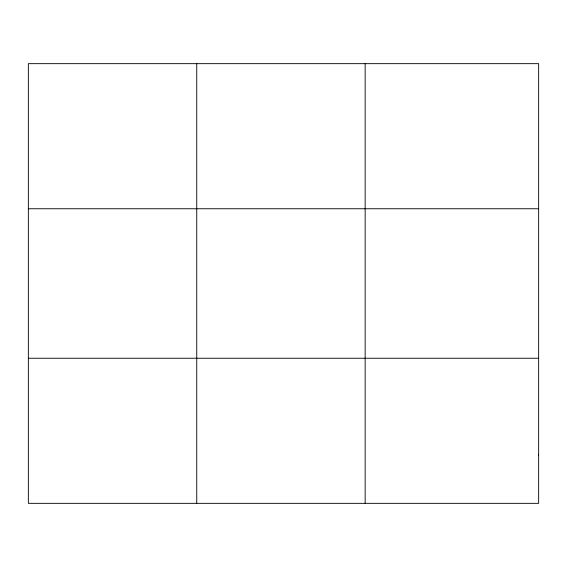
<?xml version="1.0" encoding="UTF-8"?>
<svg xmlns="http://www.w3.org/2000/svg" width="567" height="567" viewBox="0 0 567 567"><rect width="100%" height="100%" fill="white"/><g stroke="black" fill="none" stroke-linecap="round" stroke-linejoin="round"><path stroke-width="0.85" d="M196.749 63.66L196.749 503.34M365.148 63.66L365.148 503.34M28.35 208.755L538.65 208.755M28.35 358.245L538.65 358.245M538.65 454.975L538.65 503.34L28.35 503.34L28.35 63.66L538.65 63.66L538.65 454.975"/></g></svg>
